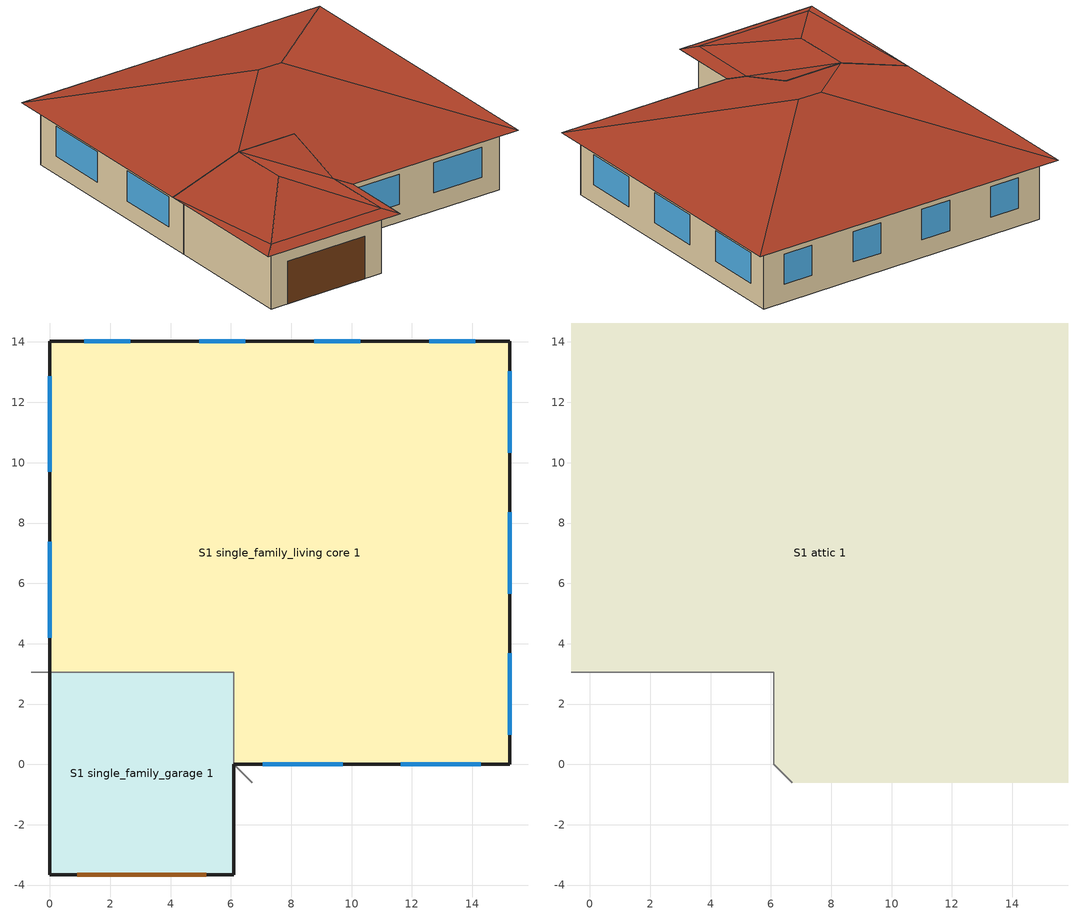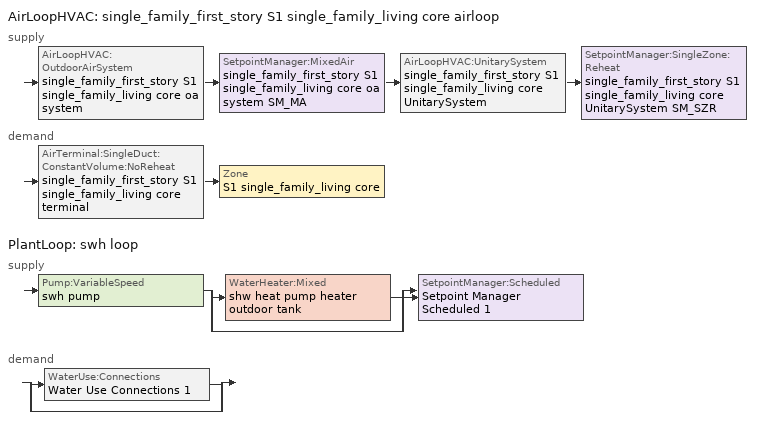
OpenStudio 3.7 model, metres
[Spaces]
S1 single_family_living core 1
 floor ground: 0,3.05 0,14.02 15.24,14.02 15.24,0 6.1,0 6.1,3.05 z0
 wall outside: 6.1,0 15.24,0 15.24,14.02 0,14.02 0,3.05 z0:3.05
 wall to S1 single_family_garage 1: 0,3.05 6.1,3.05 6.1,0 z0:3.05
 window: 0,7.38 0,4.2 / 0,12.86 0,9.69 / 11.63,0 14.27,0 / 7.06,0 9.71,0 / 15.24,10.33 15.24,13.03 / 15.24,5.66 15.24,8.36 / 15.24,0.99 15.24,3.69 / 2.67,14.02 1.14,14.02 / 6.48,14.02 4.95,14.02 / 10.29,14.02 8.76,14.02 / 14.1,14.02 12.57,14.02 z0.9:2.42
S1 single_family_garage 1
 floor ground: 0,-3.65 0,3.05 6.1,3.05 6.1,-3.65 z0
 wall outside: 0,3.05 0,-3.65 6.1,-3.65 6.1,0 z0:3.05
 wall to S1 attic 1: 6.1,3.05,4.27 6.1,3.05,3.05 -0.61,3.05,3.05 3.05,3.05,4.27; 6.1,0,3.25 6.1,0,3.05 6.1,3.05,3.05 6.1,3.05,4.27; 6.1,0,3.25 6.71,-0.61,3.05 6.1,0,3.05
 door: 0.92,-3.65 5.18,-3.65 z0:2.13
 roof outside: -0.61,3.05,3.05 0,-3.65,3.25 3.05,0,4.27 3.05,3.05,4.27; -0.61,3.05,3.05 -0.61,-4.26,3.05 0,-3.65,3.25; 3.05,3.05,4.27 3.05,0,4.27 6.1,-3.65,3.25 6.1,0,3.25; 6.1,0,3.25 6.1,-3.65,3.25 6.71,-4.26,3.05 6.71,-0.61,3.05; 3.05,3.05,4.27 6.1,0,3.25 6.1,3.05,4.27; 3.05,0,4.27 0,-3.65,3.25 6.1,-3.65,3.25; 0,-3.65,3.25 -0.61,-4.26,3.05 6.71,-4.26,3.05 6.1,-3.65,3.25; -0.61,3.05 -0.61,-4.26 0,-3.65 0,3.05 z3.05; 0,-3.65 -0.61,-4.26 6.71,-4.26 6.1,-3.65 z3.05; 6.1,0 6.1,-3.65 6.71,-4.26 6.71,-0.61 z3.05
S1 attic 1
 floor outside: -0.61,14.63 0,14.02 0,3.05 -0.61,3.05 z3.05; -0.61,14.63 15.85,14.63 15.24,14.02 0,14.02 z3.05; 15.24,14.02 15.85,14.63 15.85,-0.61 15.24,0 z3.05; 6.1,0 15.24,0 15.85,-0.61 6.71,-0.61 z3.05
 floor to S1 single_family_living core 1: 0,14.02 15.24,14.02 15.24,0 6.1,0 6.1,3.05 0,3.05 z3.05
 roof outside: -0.61,14.63,3.05 -0.61,3.05,3.05 3.05,3.05,4.27 7.01,7.01,5.59; 8.23,7.01,5.59 15.85,-0.61,3.05 15.85,14.63,3.05; 7.01,7.01,5.59 3.05,3.05,4.27 6.1,3.05,4.27 6.1,0,3.25 6.71,-0.61,3.05 15.85,-0.61,3.05 8.23,7.01,5.59; -0.61,14.63,3.05 7.01,7.01,5.59 8.23,7.01,5.59 15.85,14.63,3.05
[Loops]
AirLoopHVAC 'single_family_first_story S1 single_family_living core airloop'
 supply: AirLoopHVAC:OutdoorAirSystem 'single_family_first_story S1 single_family_living core oa system' > SetpointManager:MixedAir 'single_family_first_story S1 single_family_living core oa system SM_MA' > AirLoopHVAC:UnitarySystem 'single_family_first_story S1 single_family_living core UnitarySystem' > SetpointManager:SingleZone:Reheat 'single_family_first_story S1 single_family_living core UnitarySystem SM_SZR'
 demand: AirTerminal:SingleDuct:ConstantVolume:NoReheat 'single_family_first_story S1 single_family_living core terminal' > Zone 'S1 single_family_living core'
PlantLoop 'swh loop'
 supply: Pump:VariableSpeed 'swh pump' > split
  | WaterHeater:Mixed 'shw heat pump heater outdoor tank'
  | bypass
  join > SetpointManager:Scheduled 'Setpoint Manager Scheduled 1'
 demand: split
  | WaterUse:Connections 'Water Use Connections 1'
  | bypass
[SizingPeriod:DesignDay] Barometric Pressure {Pa}=100965; Sky Clearness=0; Rain Indicator=No; Snow Indicator=No; Day of Month=21; Daylight Saving Time Indicator=No; Humidity Condition Type=Wetbulb; Dry-Bulb Temperature Range Modifier Type=DefaultMultipliers
Name | Maximum Dry-Bulb Temperature {C} | Daily Dry-Bulb Temperature Range {deltaC} | Wind Speed {m/s} | Wind Direction {deg} | Month | Day Type | Wetbulb or DewPoint at Maximum Dry-Bulb {C} | Solar Model Indicator | ASHRAE Clear Sky Optical Depth for Beam Irradiance | ASHRAE Clear Sky Optical Depth for Diffuse Irradiance
Climate Zone 6 Ann Htg 99.6% Condns DB | 5.2 | 0 | 1.1 | 300 | 12 | WinterDesignDay | 5.2 | ASHRAEClearSky
Climate Zone 6 Ann Clg .4% Condns WB=>MDB | 28.4 | 9.4 | 3.9 | 290 | 8 | SummerDesignDay | 22.2 | ASHRAETau | 0.361 | 2.435
[Site]
Bakersfield Meadows: Latitude {deg}=35.43; Longitude {deg}=-119.06; Time Zone {hr}=-8; Elevation {m}=150; Terrain=city
[Building]
Building 1: North Axis {deg}=0
[ClimateZones]
Climate Zone Institution Name 1=ASHRAE; Climate Zone Document Name 1=ANSI/ASHRAE Standard 169; Climate Zone Document Year 1=2006; Climate Zone Institution Name 2=CEC; Climate Zone Document Name 2=California Climate Zone Descriptions; Climate Zone Document Year 2=1995
[Construction]
single_family_first_story roof Res_UnfinUninsExtGrgRoof: RoofingMaterial, Plywood-3_4in, GrgRoofStudandAir
single_family_first_story ceiling Res_FinInsUnfinUAFloor: CeilingMass, single_family_first_story ceiling 2 UAAdditionalCeilingIns
single_family_first_story ext wall Res_ExtWoodFrameInsWall: Stucco_1in, Bldg_paper_felt, sheathing_consol_layer, single_family_first_story ext wall 4 wall_consol_layer, Drywall_1/2in
single_family_first_story int wall Res_FinUninsFinWall: PartitionWallMass, StudandAirWall, PartitionWallMass 1
single_family_first_story ext floor Res_GrndInsFinLivFloor: Concrete-4in, CarpetBareLayer
single_family_first_story int floor Res_FinInsUnfinUAFloor: CeilingMass 1, UAAdditionalCeilingIns
single_family_first_story Window construction_simple glazing: single_family_first_story Window material_simple glazing
single_family_first_story int floor Res_FinInsUnfinUAFloor Reversed: UAAdditionalCeilingIns, CeilingMass 1
single_family_first_story ceiling Res_FinInsUnfinUAFloor Reversed: single_family_first_story ceiling 2 UAAdditionalCeilingIns, CeilingMass
int furnishing interior furnishing: Std Wood 6inch Furnishings
int furnishing interior furnishing 1: Std Wood 6inch Furnishings 1
[Material] Thermal Absorptance=0.9
Name | Roughness | Thickness {m} | Conductivity {W/m-K} | Density {kg/m3} | Specific Heat {J/kg-K} | Solar Absorptance | Visible Absorptance
RoofingMaterial | Rough | 0.0094488 | 0.162714 | 1121.4 | 1465.45 | 0.9 | 0.8
Plywood-3_4in | Rough | 0.01905 | 0.115458 | 512.64 | 1214.23 | 0.7 | 0.7
GrgRoofStudandAir | Rough | 0.0889 | 2.92872 | 57.4378 | 1210.41 | 0.7 | 0.7
CeilingMass; CeilingMass 1 | Rough | 0.0127 | 0.160291 | 801 | 837.4 | 0.3 | 0.1
single_family_first_story ceiling 2 UAAdditionalCeilingIns | Rough | 0.0786889 | 0.0406178 | 16.02 | 1046.75 | 0.7 | 0.7
Stucco_1in | MediumSmooth | 0.0254 | 1.39892 | 1922.21 | 878.64 | 0.75 | 0.7
sheathing_consol_layer | Rough | 0.0127 | 0.0940184 | 685.008 | 1172.332 | 0.7 | 0.7
single_family_first_story ext wall 4 wall_consol_layer | Rough | 0.00606857 | 0.0596628 | 120.801 | 1036.26 | 0.7 | 0.7
Drywall_1/2in | MediumSmooth | 0.0127 | 0.16009 | 800.923 | 1087.84 | 0.7 | 0.7
PartitionWallMass; PartitionWallMass 1 | Rough | 0.0127 | 0.160291 | 801 | 837.4 | 0.5 | 0.1
StudandAirWall | Rough | 0.0889 | 0.442568 | 83.0109 | 1211.74 | 0.7 | 0.7
Concrete-4in | Rough | 0.1016 | 1.31141 | 2242.8 | 837.4 | 0.7 | 0.7
CarpetBareLayer | Rough | 0.0254 | 0.0866887 | 40.05 | 1214.23 | 0.6 | 0.7
UAAdditionalCeilingIns | Rough | 0.18288 | 0.0406178 | 16.02 | 1046.75 | 0.7 | 0.7
Std Wood 6inch Furnishings; Std Wood 6inch Furnishings 1 | MediumSmooth | 0.15 | 0.12 | 540 | 1210 | 0.7 | 0.7
[Material:NoMass]
Bldg_paper_felt: Roughness=Smooth; Thermal Resistance {m2-K/W}=0.0105666
[WindowMaterial:SimpleGlazingSystem]
single_family_first_story Window material_simple glazing: U-Factor {W/m2-K}=4.2585; Solar Heat Gain Coefficient=0.82; Visible Transmittance=0.81
[DefaultSurfaceConstructions]
Name | Floor Construction | Wall Construction | Roof Ceiling Construction
Default Surface Constructions 1; Default Surface Constructions 3 | single_family_first_story ext floor Res_GrndInsFinLivFloor | single_family_first_story ext wall Res_ExtWoodFrameInsWall | single_family_first_story roof Res_UnfinUninsExtGrgRoof
Default Surface Constructions 2 | single_family_first_story int floor Res_FinInsUnfinUAFloor | single_family_first_story int wall Res_FinUninsFinWall | single_family_first_story ceiling Res_FinInsUnfinUAFloor
Default Surface Constructions 4 | single_family_first_story ceiling Res_FinInsUnfinUAFloor Reversed | single_family_first_story int wall Res_FinUninsFinWall | single_family_first_story int floor Res_FinInsUnfinUAFloor Reversed
[DefaultSubSurfaceConstructions]
Default Sub Surface Constructions 1: Fixed Window Construction=single_family_first_story Window construction_simple glazing; Door Construction=single_family_first_story ext wall Res_ExtWoodFrameInsWall
[DefaultConstructionSet] Default Exterior SubSurface Constructions=Default Sub Surface Constructions 1; Default Interior SubSurface Constructions=Default Sub Surface Constructions 1
Name | Default Exterior Surface Constructions | Default Interior Surface Constructions | Default Ground Contact Surface Constructions
construction set for spaces | Default Surface Constructions 1 | Default Surface Constructions 2 | Default Surface Constructions 1
construction set for attic | Default Surface Constructions 3 | Default Surface Constructions 4 | Default Surface Constructions 3
[BuildingStory]
S1 single_family_first_story: Nominal Z Coordinate {m}=0; Nominal Floor to Floor Height {m}=3.05
[Space] Default Schedule Set=MidriseApartment Apartment Schedule Set; Building Story=S1 single_family_first_story
Name | Space Type | Default Construction Set | Thermal Zone | Part of Total Floor Area
S1 single_family_living core 1 | single_family_living space type | construction set for spaces | S1 single_family_living core | Yes
S1 attic 1 |  | construction set for attic | S1 attic | No
S1 single_family_garage 1 | single_family_garage space type | construction set for spaces | S1 single_family_garage | Yes
[ThermalZone] Use Ideal Air Loads=No
Name | Thermostat
S1 single_family_living core | single_family_first_story thermostat
S1 attic
S1 single_family_garage | single_family_first_story thermostat 2
[Sizing:Zone] Zone Cooling Design Supply Air Temperature Input Method=SupplyAirTemperature; Zone Cooling Design Supply Air Temperature Difference {deltaC}=11.11; Zone Heating Design Supply Air Temperature Input Method=SupplyAirTemperature; Zone Heating Design Supply Air Temperature {C}=40; Zone Heating Design Supply Air Temperature Difference {deltaC}=11.11; Zone Cooling Design Supply Air Humidity Ratio {kg-H2O/kg-air}=0.0085; Zone Heating Design Supply Air Humidity Ratio {kg-H2O/kg-air}=0.008; Cooling Design Air Flow Method=DesignDay; Heating Design Air Flow Method=DesignDay; Account for Dedicated Outdoor Air System=No; Dedicated Outdoor Air System Control Strategy=NeutralSupplyAir; Dedicated Outdoor Air Low Setpoint Temperature for Design {C}=autosize; Dedicated Outdoor Air High Setpoint Temperature for Design {C}=autosize; Zone Load Sizing Method=Sensible Load Only No Latent Load; Zone Latent Cooling Design Supply Air Humidity Ratio Input Method=HumidityRatioDifference; Zone Cooling Design Supply Air Humidity Ratio Difference {kgWater/kgDryAir}=0.005; Zone Latent Heating Design Supply Air Humidity Ratio Input Method=HumidityRatioDifference; Zone Humidification Design Supply Air Humidity Ratio Difference {kgWater/kgDryAir}=0.005
Name | Zone Cooling Design Supply Air Temperature {C}
S1 single_family_living core; S1 single_family_garage | 12.78
S1 attic | 14
[Zone equipment]
S1 single_family_living core: S1 single_family_living core Exhaust Fan, single_family_first_story S1 single_family_living core terminal
[SpaceInfiltration:DesignFlowRate] Design Flow Rate Calculation Method=AirChanges/Hour; Velocity Squared Term Coefficient=0
Name | Space or SpaceType | Schedule | Air Changes per Hour {1/hr} | Constant Term Coefficient | Temperature Term Coefficient | Velocity Term Coefficient
S1 attic infiltration | S1 attic 1 | CBES Always On Schedule | 1 | 0.606 | 0.03636 | 0.1177
single_family_living infiltration | single_family_living space type |  | 1.459879 | 0 |  | 0.224052
single_family_garage infiltration | single_family_garage space type |  | 3 | 0 |  | 0.224052
[SpaceType] Default Schedule Set=MidriseApartment Apartment Schedule Set
Name | Design Specification Outdoor Air Object
single_family_living space type | single_family_living design_oa
single_family_garage space type | single_family_garage design_oa
[People:Definition] Number of People Calculation Method=People/Area; Fraction Radiant=0.3; Thermal Comfort Model Type 1=Fanger; Thermal Comfort Model Type 2=Pierce
Name | People per Space Floor Area {person/m2} | Sensible Heat Fraction
single_family_living people def | 0.0135343 | 0.556
189.1-2009 - Office - Conference - CZ4-8 People Definition | 0.538196
[People] Work Efficiency Schedule=Work Efficiency Schedule; Clothing Insulation Schedule=Clothing Schedule; Air Velocity Schedule=Air Velocity Schedule; Multiplier=1
Name | People Definition | Space or SpaceType | Cold Stress Temperature Threshold {C}
single_family_living people | single_family_living people def | single_family_living space type | 18
core 1 space people | 189.1-2009 - Office - Conference - CZ4-8 People Definition | S1 single_family_living core 1
additional space type people | single_family_living people def | single_family_living space type | 16
[Lights:Definition] Design Level Calculation Method=Watts/Area; Fraction Radiant=0.7; Fraction Visible=0.2; Return Air Fraction=0
Name | Watts per Space Floor Area {W/m2}
single_family_living lights def | 6.24863
single_family_garage lights def | 2.09641
[Lights] Fraction Replaceable=1
Name | Lights Definition | Space or SpaceType
single_family_living lights | single_family_living lights def | single_family_living space type
single_family_garage lights | single_family_garage lights def | single_family_garage space type
[ElectricEquipment:Definition] Design Level Calculation Method=Watts/Area; Fraction Latent=0
Name | Watts per Space Floor Area {W/m2} | Fraction Radiant | Fraction Lost
single_family_living electric equipment def | 7.90988 | 0.5 | 0.2
S1 single_family_living core exhaust electric equipment def | 0.224395 | 0 | 1
single_family_garage electric equipment def | 0 | 0.5 | 0.2
[ElectricEquipment]
Name | Electric Equipment Definition | Space or SpaceType | Schedule
single_family_living electric equipment | single_family_living electric equipment def | single_family_living space type
S1 single_family_living core exhaust electric equipment | S1 single_family_living core exhaust electric equipment def | S1 single_family_living core 1 | single_family_living exhaust fan year
single_family_garage electric equipment | single_family_garage electric equipment def | single_family_garage space type
[GasEquipment:Definition]
single_family_living gas equipment def: Design Level Calculation Method=Watts/Area; Watts per Space Floor Area {W/m2}=40.465; Fraction Latent=0.1; Fraction Radiant=0.2; Fraction Lost=0.7
[GasEquipment]
single_family_living gas equipment: Gas Equipment Definition=single_family_living gas equipment def; Space or SpaceType=single_family_living space type
[DesignSpecification:OutdoorAir] Outdoor Air Method=maximum; Outdoor Air Flow per Person {m3/s-person}=0; Outdoor Air Flow per Floor Area {m3/s-m2}=0
single_family_living design_oa; single_family_garage design_oa
[InternalMass:Definition] Design Level Calculation Method=SurfaceArea/Area; Surface Area per Space Floor Area=2
Name | Construction
Internal Mass Definition 1 | int furnishing interior furnishing
Internal Mass Definition 2 | int furnishing interior furnishing 1
[InternalMass] Multiplier=1
Name | Internal Mass Definition | Space or SpaceType
Internal Mass 1 | Internal Mass Definition 1 | single_family_living space type
Internal Mass 2 | Internal Mass Definition 2 | single_family_garage space type
[Fan:ZoneExhaust]
S1 single_family_living core Exhaust Fan: Availability Schedule=single_family_living exhaust fan year; Fan Total Efficiency=0.6; Pressure Rise {Pa}=0; Maximum Flow Rate {m3/s}=0.0578407; System Availability Manager Coupling Mode=Decoupled
[External:File]
Name | File
External File 1 | ResInteriorLighting.csv
External File 2 | SFResElecEquip.csv
External File 3 | SFResGasEquip.csv
External File 4 | SFResWaterUse.csv
External File 5 | ResExteriorLighting.csv
[DefaultScheduleSet]
MidriseApartment Apartment Schedule Set: Number of People Schedule=MidriseApartment Apartment Occ; People Activity Level Schedule=MidriseApartment Activity; Lighting Schedule=MidriseApartment Apartment Light; Electric Equipment Schedule=ApartmentMidRise EQP_APT_SCH; Gas Equipment Schedule=ApartmentMidRise EQP_APT_SCH; Infiltration Schedule=MidriseApartment Infil; Other Equipment Schedule=ApartmentMidRise EQP_APT_SCH
[ThermostatSetpoint:DualSetpoint]
Name | Heating Setpoint Temperature Schedule | Cooling Setpoint Temperature Schedule
single_family_first_story thermostat | single_family_first_story heating year | single_family_first_story cooling year
single_family_first_story thermostat 2 | single_family_first_story 2 heating year | single_family_first_story 2 cooling year
[AirLoopHVAC]
single_family_first_story S1 single_family_living core airloop: Availability Schedule=Always On Discrete; Design Supply Air Flow Rate {m3/s}=AutoSize; Design Return Air Flow Fraction of Supply Air Flow=1
[Sizing:System]
single_family_first_story S1 single_family_living core airloop: Type of Load to Size On=Sensible; Design Outdoor Air Flow Rate {m3/s}=Autosize; Central Heating Maximum System Air Flow Ratio=1; Preheat Design Temperature {C}=7; Preheat Design Humidity Ratio {kg-H2O/kg-Air}=0.005; Precool Design Temperature {C}=12.8; Precool Design Humidity Ratio {kg-H2O/kg-Air}=0.008; Central Cooling Design Supply Air Temperature {C}=12.78; Central Heating Design Supply Air Temperature {C}=40; Sizing Option=NonCoincident; 100% Outdoor Air in Cooling=No; 100% Outdoor Air in Heating=No; Central Cooling Design Supply Air Humidity Ratio {kg-H2O/kg-Air}=0.008; Central Heating Design Supply Air Humidity Ratio {kg-H2O/kg-Air}=0.0085; Cooling Design Air Flow Method=DesignDay; Cooling Design Air Flow Rate {m3/s}=0; Heating Design Air Flow Method=DesignDay; Heating Design Air Flow Rate {m3/s}=0; System Outdoor Air Method=ZoneSum; Zone Maximum Outdoor Air Fraction=1; Cooling Supply Air Flow Rate Per Floor Area {m3/s-m2}=0.00996765; Cooling Fraction of Autosized Cooling Supply Air Flow Rate=1; Cooling Supply Air Flow Rate Per Unit Cooling Capacity {m3/s-W}=3.94755e-05; Heating Supply Air Flow Rate Per Floor Area {m3/s-m2}=0.00996765; Heating Fraction of Autosized Heating Supply Air Flow Rate=1; Heating Fraction of Autosized Cooling Supply Air Flow Rate=1; Heating Supply Air Flow Rate Per Unit Heating Capacity {m3/s-W}=3.15882e-05; Cooling Design Capacity Method=CoolingDesignCapacity; Cooling Design Capacity {W}=autosize; Cooling Design Capacity Per Floor Area {W/m2}=234.7; Fraction of Autosized Cooling Design Capacity=1; Heating Design Capacity Method=HeatingDesignCapacity; Heating Design Capacity {W}=autosize; Heating Design Capacity Per Floor Area {W/m2}=157; Fraction of Autosized Heating Design Capacity=1; Central Cooling Capacity Control Method=OnOff
[Fan:OnOff] Motor In Airstream Fraction=1
Name | Availability Schedule | Fan Total Efficiency | Pressure Rise {Pa} | Maximum Flow Rate {m3/s} | Motor Efficiency | Fan Power Ratio Function of Speed Ratio Curve | Fan Efficiency Ratio Function of Speed Ratio Curve
single_family_first_story S1 single_family_living core fan | single_family_first_story hvac year | 0.53625 | 468.7 | 0.757924 | 0.825 | Fan On Off Power Curve | Fan On Off Efficiency Curve
shw heat pump heater Fan | Always On Discrete | 0.7 | 100 | 0.2685 | 0.9 | Fan On Off Power Curve 1 | Fan On Off Efficiency Curve 1
[Coil:Cooling:DX:SingleSpeed]
single_family_first_story S1 single_family_living core cooling coil: Availability Schedule=single_family_first_story hvac year; Rated Total Cooling Capacity {W}=11520.4; Rated Sensible Heat Ratio=0.800153; Rated COP {W/W}=2.63417; Rated Air Flow Rate {m3/s}=0.757924; Rated Evaporator Fan Power Per Volume Flow Rate 2017 {W/(m3/s)}=773.3; Rated Evaporator Fan Power Per Volume Flow Rate 2023 {W/(m3/s)}=934.4; Total Cooling Capacity Function of Temperature Curve=CoilClgDXQRatio_fTwbToadbSI; Total Cooling Capacity Function of Flow Fraction Curve=CoilClgDXSnglQRatio_fCFMRatio; Energy Input Ratio Function of Temperature Curve=CoilClgDXSEER13EER11EIRRatio_fTwbToadbSI; Energy Input Ratio Function of Flow Fraction Curve=CoilClgDXSnglEIRRatio_fCFMRatio; Part Load Fraction Correlation Curve=CoilClgDXSEEREIRRatio_fQFrac; Minimum Outdoor Dry-Bulb Temperature for Compressor Operation {C}=-25; Nominal Time for Condensate Removal to Begin {s}=0; Ratio of Initial Moisture Evaporation Rate and Steady State Latent Capacity=0; Maximum Cycling Rate {cycles/hr}=0; Latent Capacity Time Constant {s}=0; Condenser Type=AirCooled; Evaporative Condenser Effectiveness=0; Evaporative Condenser Air Flow Rate {m3/s}=Autosize; Evaporative Condenser Pump Rated Power Consumption {W}=Autosize; Crankcase Heater Capacity {W}=0; Maximum Outdoor Dry-Bulb Temperature for Crankcase Heater Operation {C}=0; Basin Heater Capacity {W/K}=0; Basin Heater Setpoint Temperature {C}=10
[Coil:Heating:Gas]
single_family_first_story S1 single_family_living core heating coil: Availability Schedule=single_family_first_story hvac year; Gas Burner Efficiency=0.8; Nominal Capacity {W}=7867.7; On Cycle Parasitic Electric Load {W}=0; Part Load Fraction Correlation Curve=CoilHtgFurnFIRRatio_fQRatio; Off Cycle Parasitic Gas Load {W}=0
[AirLoopHVAC:UnitarySystem]
single_family_first_story S1 single_family_living core UnitarySystem: Control Type=Load; Controlling Zone or Thermostat Location=S1 single_family_living core; Dehumidification Control Type=None; Supply Fan=single_family_first_story S1 single_family_living core fan; Fan Placement=BlowThrough; Supply Air Fan Operating Mode Schedule=CBES Always Off Schedule; Heating Coil=single_family_first_story S1 single_family_living core heating coil; DX Heating Coil Sizing Ratio=1; Cooling Coil=single_family_first_story S1 single_family_living core cooling coil; Use DOAS DX Cooling Coil=No; DOAS DX Cooling Coil Leaving Minimum Air Temperature {C}=2; Latent Load Control=SensibleOnlyLoadControl; Supply Air Flow Rate Method During Cooling Operation=SupplyAirFlowRate; Supply Air Flow Rate During Cooling Operation {m3/s}=Autosize; Supply Air Flow Rate Method During Heating Operation=SupplyAirFlowRate; Supply Air Flow Rate During Heating Operation {m3/s}=Autosize; Supply Air Flow Rate Method When No Cooling or Heating is Required=None; Maximum Supply Air Temperature {C}=40; Maximum Outdoor Dry-Bulb Temperature for Supplemental Heater Operation {C}=21; Ancilliary On-Cycle Electric Power {W}=0; Ancilliary Off-Cycle Electric Power {W}=0
[Controller:OutdoorAir]
single_family_first_story S1 single_family_living core oa controller: Minimum Outdoor Air Flow Rate {m3/s}=autosize; Maximum Outdoor Air Flow Rate {m3/s}=autosize; Economizer Control Type=NoEconomizer; Economizer Control Action Type=ModulateFlow; Economizer Maximum Limit Dry-Bulb Temperature {C}=20; Economizer Maximum Limit Enthalpy {J/kg}=64000; Economizer Minimum Limit Dry-Bulb Temperature {C}=-100; Lockout Type=NoLockout; Minimum Limit Type=FixedMinimum; Minimum Outdoor Air Schedule=single_family_first_story oa control year; Maximum Fraction of Outdoor Air Schedule=single_family_first_story S1 single_family_living core max oa schedule; Controller Mechanical Ventilation=Controller Mechanical Ventilation 1; High Humidity Control=No; Heat Recovery Bypass Control Type=BypassWhenWithinEconomizerLimits; Economizer Operation Staging=InterlockedWithMechanicalCooling
[Controller:MechanicalVentilation]
Controller Mechanical Ventilation 1: Availability Schedule=Always On Discrete; System Outdoor Air Method=ZoneSum
[AirLoopHVAC:OutdoorAirSystem]
single_family_first_story S1 single_family_living core oa system: Controller=single_family_first_story S1 single_family_living core oa controller
[SetpointManager:MixedAir]
single_family_first_story S1 single_family_living core oa system SM_MA: Control Variable=Temperature
[SetpointManager:SingleZone:Reheat]
single_family_first_story S1 single_family_living core UnitarySystem SM_SZR: Minimum Supply Air Temperature {C}=-99; Maximum Supply Air Temperature {C}=99; Control Zone=S1 single_family_living core
[AirTerminal:SingleDuct:ConstantVolume:NoReheat]
single_family_first_story S1 single_family_living core terminal: Availability Schedule=single_family_first_story hvac year; Maximum Air Flow Rate {m3/s}=0.757924
[PlantLoop]
swh loop: Glycol Concentration=0; Maximum Loop Temperature {C}=100; Minimum Loop Temperature {C}=0; Plant Loop Volume {m3}=Autocalculate; Load Distribution Scheme=Optimal
[Sizing:Plant]
swh loop: Loop Type=heating; Design Loop Exit Temperature {C}=57.2222; Loop Design Temperature Difference {deltaC}=5; Sizing Option=NonCoincident; Zone Timesteps in Averaging Window=1; Coincident Sizing Factor Mode=None
[Pump:VariableSpeed]
swh pump: Rated Flow Rate {m3/s}=7.18667e-05; Rated Pump Head {Pa}=0.001; Rated Power Consumption {W}=9.21368e-08; Motor Efficiency=1; Pump Control Type=Intermittent; Skin Loss Radiative Fraction=0.5; Design Power Sizing Method=PowerPerFlowPerPressure; Design Electric Power per Unit Flow Rate {W/(m3/s)}=348701.1; Design Shaft Power per Unit Flow Rate per Unit Head {W-s/m3-Pa}=1.28205; Design Minimum Flow Rate Fraction=0
[WaterHeater:Mixed] Deadband Temperature Difference {deltaC}=2; Heater Control Type=Cycle; Heater Thermal Efficiency=0.8; Off Cycle Parasitic Heat Fraction to Tank=0.8; Use Side Effectiveness=1; Source Side Effectiveness=1; Use Side Design Flow Rate {m3/s}=autosize; Source Side Design Flow Rate {m3/s}=autosize; Indirect Water Heating Recovery Time {hr}=1.5; Source Side Flow Control Mode=IndirectHeatPrimarySetpoint
Name | Tank Volume {m3} | Setpoint Temperature Schedule | Maximum Temperature Limit {C} | Heater Maximum Capacity {W} | Heater Minimum Capacity {W} | Heater Fuel Type | Off Cycle Parasitic Fuel Consumption Rate {W} | Off Cycle Parasitic Fuel Type | On Cycle Parasitic Fuel Consumption Rate {W} | On Cycle Parasitic Fuel Type | On Cycle Parasitic Heat Fraction to Tank | Ambient Temperature Indicator | Ambient Temperature Schedule | Off Cycle Loss Coefficient to Ambient Temperature {W/K} | On Cycle Loss Coefficient to Ambient Temperature {W/K}
shw heat pump heater outdoor tank | 0.1893 | swh setpoint temp | 82.2222 | 11723 | 0 | ELECTRICITY | 98 | ELECTRICITY | 98 | ELECTRICITY | 0 | SCHEDULE | swh heater ambient temp | 5.275 | 5.275
Water Heater Mixed 2 | 0.3785 | Schedule Ruleset 4 | 82.22 | 845000 |  | NaturalGas | 20 | NaturalGas |  | NaturalGas |  | Schedule | Schedule Ruleset 3 | 6 | 6
[WaterHeater:Sizing] Design Mode=PeakDraw; Time Storage Can Meet Peak Draw {hr}=0.538503; Time for Tank Recovery {hr}=0; Nominal Tank Volume for Autosizing Plant Connections {m3}=1
shw heat pump heater outdoor tank; Water Heater Mixed 2
[WaterHeater:HeatPump]
shw heat pump heater: Compressor Setpoint Temperature Schedule=swh setpoint temp 1; Dead Band Temperature Difference {deltaC}=2; Condenser Water Flow Rate {m3/s}=autosize; Evaporator Air Flow Rate {m3/s}=autosize; Inlet Air Configuration=OutdoorAirOnly; Inlet Air Temperature Schedule=Schedule Ruleset 7; Inlet Air Humidity Schedule=Schedule Ruleset 8; Tank=shw heat pump heater outdoor tank; DX Coil=shw heat pump heater Coil; Minimum Inlet Air Temperature for Compressor Operation {C}=10; Maximum Inlet Air Temperature for Compressor Operation {C}=48.89; Compressor Location=Outdoors; Compressor Ambient Temperature Schedule=Schedule Ruleset 9; Fan=shw heat pump heater Fan; Fan Placement=DrawThrough; On Cycle Parasitic Electric Load {W}=0; Off Cycle Parasitic Electric Load {W}=0; Parasitic Heat Rejection Location=Outdoors; Inlet Air Mixer Schedule=Schedule Ruleset 6; Control Sensor Location In Stratified Tank=Heater1
[Coil:WaterHeating:AirToWaterHeatPump] Rated COP {W/W}=3.2; Rated Sensible Heat Ratio=0.6956; Rated Evaporator Inlet Air Dry-Bulb Temperature {C}=29.44; Rated Evaporator Inlet Air Wet-Bulb Temperature {C}=22.22; Rated Condenser Inlet Water Temperature {C}=55.72; Rated Evaporator Air Flow Rate {m3/s}=autosize; Rated Condenser Water Flow Rate {m3/s}=autosize; Evaporator Fan Power Included in Rated COP=No; Condenser Pump Power Included in Rated COP=No; Condenser Pump Heat Included in Rated Heating Capacity and Rated COP=No; Condenser Water Pump Power {W}=150; Fraction of Condenser Pump Heat to Water=0.1; Crankcase Heater Capacity {W}=100; Maximum Ambient Temperature for Crankcase Heater Operation {C}=5; Evaporator Air Temperature Type for Curve Objects=WetBulbTemperature
Name | Rated Heating Capacity {W} | Heating Capacity Function of Temperature Curve | Heating Capacity Function of Air Flow Fraction Curve | Heating Capacity Function of Water Flow Fraction Curve | Heating COP Function of Temperature Curve | Heating COP Function of Air Flow Fraction Curve | Heating COP Function of Water Flow Fraction Curve | Part Load Fraction Correlation Curve
Coil Water Heating Air To Water Heat Pump 1 | 4000 | Curve Biquadratic 1 | Curve Quadratic 1 | Curve Quadratic 2 | Curve Biquadratic 2 | Curve Quadratic 3 | Curve Quadratic 4 | Curve Quadratic 5
shw heat pump heater Coil | 11723 | HPWHHeatingCapFTemp | Curve Quadratic 6 | Curve Quadratic 7 | HPWHHeatingCOPFTemp | Curve Quadratic 8 | Curve Quadratic 9 | HPWHPLFFPLR
[WaterUse:Equipment:Definition]
S1 water use def 43.3 C: Peak Flow Rate {m3/s}=2.18667e-05; Target Temperature Schedule=swh target temp 43.3; Sensible Fraction Schedule=swh equipment sensible; Latent Fraction Schedule=swh equipment latent
[WaterUse:Equipment]
Water Use Equipment 1: Water Use Equipment Definition=S1 water use def 43.3 C; Space=S1 single_family_living core 1; Flow Rate Fraction Schedule=ApartmentMidRise APT_DHW_SCH
[WaterUse:Connections]
Water Use Connections 1: Water Use Equipment Name 1=Water Use Equipment 1
[SetpointManager:Scheduled]
Setpoint Manager Scheduled 1: Control Variable=Temperature; Schedule=swh setpoint temp
[Exterior:Lights:Definition]
exterior lights def: Design Level {W}=165.373
[Exterior:Lights]
exterior lights: Exterior Lights Definition=exterior lights def; Control Option=ScheduleNameOnly
[Schedule:Constant]
Name | Value
CBES Always Off Schedule; Work Efficiency Schedule | 0
CBES Always On Schedule; Always On Discrete; single_family_first_story S1 single_family_living core max oa schedule | 1
swh setpoint temp | 57.2222
swh heater ambient temp | 22
swh setpoint temp 1 | 62.2222
swh equipment sensible | 0.2
swh equipment latent | 0.05
swh target temp 43.3 | 43.3
[Schedule:Ruleset]
Name | Default Day Schedule | Summer Design Day Schedule | Winter Design Day Schedule
Air Velocity Schedule | Air Velocity Schedule Default
Clothing Schedule | Clothing Schedule Default Winter Clothes
Schedule Ruleset 3 | Schedule Day 3
Schedule Ruleset 4 | Schedule Day 4
Schedule Ruleset 6 | Schedule Day 6
Schedule Ruleset 7 | Schedule Day 7
Schedule Ruleset 8 | Schedule Day 8
Schedule Ruleset 9 | Schedule Day 9
MidriseApartment Apartment Occ | MidriseApartment Apartment Occ Default | MidriseApartment Apartment Occ Summer Design Day | MidriseApartment Apartment Occ Winter Design Day
MidriseApartment Activity | MidriseApartment Activity Default | MidriseApartment Activity Summer Design Day | MidriseApartment Activity Winter Design Day
MidriseApartment Apartment Light | MidriseApartment Apartment Light Default | MidriseApartment Apartment Light Summer Design Day | MidriseApartment Apartment Light Winter Design Day
ApartmentMidRise EQP_APT_SCH | ApartmentMidRise EQP_APT_SCH Default | ApartmentMidRise EQP_APT_SCH Summer Design Day | ApartmentMidRise EQP_APT_SCH Winter Design Day
MidriseApartment Infil | MidriseApartment Infil Default | MidriseApartment Infil Summer Design Day | MidriseApartment Infil Winter Design Day
ApartmentMidRise APT_DHW_SCH | ApartmentMidRise APT_DHW_SCH Default | ApartmentMidRise APT_DHW_SCH Summer Design Day | ApartmentMidRise APT_DHW_SCH Winter Design Day
[Schedule:Day]
Air Velocity Schedule Default; Schedule Day 6: 24, 0, 0.2
Clothing Schedule Default Winter Clothes; MidriseApartment Infil Default; MidriseApartment Infil Summer Design Day; MidriseApartment Infil Winter Design Day: 24, 0, 1
Clothing Schedule Summer Clothes; Schedule Day 8: 24, 0, 0.5
single_family_living exhaust fan week 0 Sunday; single_family_living exhaust fan week 0 Saturday; single_family_living exhaust fan week 0 Holiday; single_family_first_story hvac week 0 Sunday; single_family_first_story hvac week 0 Wednesday; single_family_first_story hvac week 0 Thursday; single_family_first_story hvac week 0 Friday; single_family_first_story hvac week 0 Saturday; single_family_first_story hvac week 0 Holiday; single_family_first_story hvac week 0 Summer design; single_family_first_story hvac week 0 Winter design: 1, 0, 1, 2, 0, 1, 3, 0, 1, 4, 0, 1, 5, 0, 1, 6, 0, 1, 7, 0, 1, 8, 0, 1, 9, 0, 1, 10, 0, 1, 11, 0, 1, 12, 0, 1, 13, 0, 1, 14, 0, 1, 15, 0, 1, 16, 0, 1, 17, 0, 1, 18, 0, 1, 19, 0, 1, 20, 0, 1, 21, 0, 1, 22, 0, 1, 23, 0, 1, 24, 0, 1
single_family_living exhaust fan week 0 Wednesday; single_family_living exhaust fan week 0 Thursday; single_family_living exhaust fan week 0 Friday; single_family_living exhaust fan week 0 Summer design; single_family_living exhaust fan week 0 Winter design: 1, 0, 1, 2, 0, 1, 3, 0, 1, 4, 0, 1, 5, 0, 1, 6, 0, 1, 7, 0, 1, 8, 0, 0, 9, 0, 0, 10, 0, 0, 11, 0, 0, 12, 0, 0, 13, 0, 0, 14, 0, 0, 15, 0, 0, 16, 0, 0, 17, 0, 0, 18, 0, 1, 19, 0, 1, 20, 0, 1, 21, 0, 1, 22, 0, 1, 23, 0, 1, 24, 0, 1
single_family_first_story heating week 0 Sunday; single_family_first_story heating week 0 Wednesday; single_family_first_story heating week 0 Thursday; single_family_first_story heating week 0 Friday; single_family_first_story heating week 0 Saturday; single_family_first_story heating week 0 Holiday; single_family_first_story heating week 0 Summer design; single_family_first_story heating week 0 Winter design: 1, 0, 18.3333, 2, 0, 18.3333, 3, 0, 18.3333, 4, 0, 18.3333, 5, 0, 18.3333, 6, 0, 18.3333, 7, 0, 18.3333, 8, 0, 20, 9, 0, 20, 10, 0, 20, 11, 0, 20, 12, 0, 20, 13, 0, 20, 14, 0, 20, 15, 0, 20, 16, 0, 20, 17, 0, 20, 18, 0, 20, 19, 0, 20, 20, 0, 20, 21, 0, 20, 22, 0, 20, 23, 0, 20, 24, 0, 18.3333
single_family_first_story cooling week 0 Sunday; single_family_first_story cooling week 0 Saturday; single_family_first_story cooling week 0 Holiday; single_family_first_story cooling week 0 Summer design: 1, 0, 25.5556, 2, 0, 25.5556, 3, 0, 25.5556, 4, 0, 25.5556, 5, 0, 25.5556, 6, 0, 25.5556, 7, 0, 25.5556, 8, 0, 25.5556, 9, 0, 25.5556, 10, 0, 25.5556, 11, 0, 25.5556, 12, 0, 25.5556, 13, 0, 25.5556, 14, 0, 25.5556, 15, 0, 25.5556, 16, 0, 25.5556, 17, 0, 25.5556, 18, 0, 25.5556, 19, 0, 25.5556, 20, 0, 25.5556, 21, 0, 25.5556, 22, 0, 25.5556, 23, 0, 25.5556, 24, 0, 25.5556
single_family_first_story cooling week 0 Wednesday; single_family_first_story cooling week 0 Thursday; single_family_first_story cooling week 0 Friday; single_family_first_story cooling week 0 Winter design: 1, 0, 25.5556, 2, 0, 25.5556, 3, 0, 25.5556, 4, 0, 25.5556, 5, 0, 25.5556, 6, 0, 25.5556, 7, 0, 25.5556, 8, 0, 28.3333, 9, 0, 28.3333, 10, 0, 28.3333, 11, 0, 28.3333, 12, 0, 28.3333, 13, 0, 28.3333, 14, 0, 27.7778, 15, 0, 27.2222, 16, 0, 26.6667, 17, 0, 26.1111, 18, 0, 25.5556, 19, 0, 25.5556, 20, 0, 25.5556, 21, 0, 25.5556, 22, 0, 25.5556, 23, 0, 25.5556, 24, 0, 25.5556
single_family_first_story 2 heating week 0 Sunday; single_family_first_story 2 heating week 0 Wednesday; single_family_first_story 2 heating week 0 Thursday; single_family_first_story 2 heating week 0 Friday; single_family_first_story 2 heating week 0 Saturday; single_family_first_story 2 heating week 0 Holiday; single_family_first_story 2 heating week 0 Summer design; single_family_first_story 2 heating week 0 Winter design; single_family_first_story oa control week 0 Sunday; single_family_first_story oa control week 0 Wednesday; single_family_first_story oa control week 0 Thursday; single_family_first_story oa control week 0 Friday; single_family_first_story oa control week 0 Saturday; single_family_first_story oa control week 0 Holiday; single_family_first_story oa control week 0 Summer design; single_family_first_story oa control week 0 Winter design: 1, 0, 0, 2, 0, 0, 3, 0, 0, 4, 0, 0, 5, 0, 0, 6, 0, 0, 7, 0, 0, 8, 0, 0, 9, 0, 0, 10, 0, 0, 11, 0, 0, 12, 0, 0, 13, 0, 0, 14, 0, 0, 15, 0, 0, 16, 0, 0, 17, 0, 0, 18, 0, 0, 19, 0, 0, 20, 0, 0, 21, 0, 0, 22, 0, 0, 23, 0, 0, 24, 0, 0
single_family_first_story 2 cooling week 0 Sunday; single_family_first_story 2 cooling week 0 Wednesday; single_family_first_story 2 cooling week 0 Thursday; single_family_first_story 2 cooling week 0 Friday; single_family_first_story 2 cooling week 0 Saturday; single_family_first_story 2 cooling week 0 Holiday; single_family_first_story 2 cooling week 0 Summer design; single_family_first_story 2 cooling week 0 Winter design: 1, 0, 50, 2, 0, 50, 3, 0, 50, 4, 0, 50, 5, 0, 50, 6, 0, 50, 7, 0, 50, 8, 0, 50, 9, 0, 50, 10, 0, 50, 11, 0, 50, 12, 0, 50, 13, 0, 50, 14, 0, 50, 15, 0, 50, 16, 0, 50, 17, 0, 50, 18, 0, 50, 19, 0, 50, 20, 0, 50, 21, 0, 50, 22, 0, 50, 23, 0, 50, 24, 0, 50
Schedule Day 3: 24, 0, 22
Schedule Day 4: 24, 0, 60
Schedule Day 7: 24, 0, 19.7
Schedule Day 9: 24, 0, 21
MidriseApartment Apartment Occ Default; MidriseApartment Apartment Occ Summer Design Day; MidriseApartment Apartment Occ Winter Design Day: 7, 0, 1, 8, 0, 0.85, 9, 0, 0.39, 16, 0, 0.25, 17, 0, 0.3, 18, 0, 0.52, 21, 0, 0.87, 24, 0, 1
MidriseApartment Activity Default; MidriseApartment Activity Summer Design Day; MidriseApartment Activity Winter Design Day: 24, 0, 120
MidriseApartment Apartment Light Default; MidriseApartment Apartment Light Summer Design Day; MidriseApartment Apartment Light Winter Design Day; MidriseApartment Apartment Light Default 1: 4, 0, 0.067, 5, 0, 0.187, 6, 0, 0.394, 7, 0, 0.44, 8, 0, 0.393, 9, 0, 0.172, 15, 0, 0.119, 16, 0, 0.206, 17, 0, 0.439, 18, 0, 0.616, 19, 0, 0.829, 20, 0, 0.986, 21, 0, 1, 22, 0, 0.692, 23, 0, 0.384, 24, 0, 0.16
ApartmentMidRise EQP_APT_SCH Default; ApartmentMidRise EQP_APT_SCH Summer Design Day; ApartmentMidRise EQP_APT_SCH Winter Design Day; ApartmentMidRise EQP_APT_SCH Default 1: 1, 0, 0.45, 2, 0, 0.41, 3, 0, 0.39, 5, 0, 0.38, 6, 0, 0.43, 7, 0, 0.54, 8, 0, 0.65, 9, 0, 0.66, 10, 0, 0.67, 11, 0, 0.69, 12, 0, 0.7, 13, 0, 0.69, 14, 0, 0.66, 15, 0, 0.65, 16, 0, 0.68, 17, 0, 0.8, 19, 0, 1, 20, 0, 0.93, 21, 0, 0.89, 22, 0, 0.85, 23, 0, 0.71, 24, 0, 0.58
ApartmentMidRise APT_DHW_SCH Default; ApartmentMidRise APT_DHW_SCH Summer Design Day; ApartmentMidRise APT_DHW_SCH Winter Design Day: 1, 0, 0.08, 2, 0, 0.04, 4, 0, 0.01, 5, 0, 0.04, 6, 0, 0.27, 7, 0, 0.94, 8, 0, 1, 9, 0, 0.96, 10, 0, 0.84, 11, 0, 0.76, 12, 0, 0.61, 13, 0, 0.53, 14, 0, 0.47, 15, 0, 0.41, 16, 0, 0.47, 17, 0, 0.55, 18, 0, 0.73, 19, 0, 0.86, 20, 0, 0.82, 21, 0, 0.75, 22, 0, 0.61, 23, 0, 0.53, 24, 0, 0.29
[Schedule:Rule] Rule Order=0; Apply Sunday=Yes; Apply Monday=Yes; Apply Tuesday=Yes; Apply Wednesday=Yes; Apply Thursday=Yes; Apply Friday=Yes; Apply Saturday=Yes; Date Specification Type=DateRange; Start Day=1
Name | Schedule Ruleset | Day Schedule | Start Month | End Month | End Day
Schedule Rule 1 | Clothing Schedule | Clothing Schedule Summer Clothes | 5 | 9 | 30
light sch rule | MidriseApartment Apartment Light | MidriseApartment Apartment Light Default 1 | 1 | 12 | 31
plug load sch rule | ApartmentMidRise EQP_APT_SCH | ApartmentMidRise EQP_APT_SCH Default 1 | 1 | 12 | 31
[Schedule:Year]
single_family_living exhaust fan year: 12, 31, single_family_living exhaust fan week 0
single_family_first_story heating year: 12, 31, single_family_first_story heating week 0
single_family_first_story cooling year: 12, 31, single_family_first_story cooling week 0
single_family_first_story 2 heating year: 12, 31, single_family_first_story 2 heating week 0
single_family_first_story 2 cooling year: 12, 31, single_family_first_story 2 cooling week 0
single_family_first_story hvac year: 12, 31, single_family_first_story hvac week 0
single_family_first_story oa control year: 12, 31, single_family_first_story oa control week 0
[Schedule:Week]
single_family_living exhaust fan week 0: single_family_living exhaust fan week 0 Sunday, single_family_living exhaust fan week 0 Wednesday, single_family_living exhaust fan week 0 Wednesday, single_family_living exhaust fan week 0 Wednesday, single_family_living exhaust fan week 0 Thursday, single_family_living exhaust fan week 0 Friday, single_family_living exhaust fan week 0 Saturday, single_family_living exhaust fan week 0 Holiday, single_family_living exhaust fan week 0 Summer design, single_family_living exhaust fan week 0 Winter design, single_family_living exhaust fan week 0 Holiday, single_family_living exhaust fan week 0 Holiday
single_family_first_story heating week 0: single_family_first_story heating week 0 Sunday, single_family_first_story heating week 0 Wednesday, single_family_first_story heating week 0 Wednesday, single_family_first_story heating week 0 Wednesday, single_family_first_story heating week 0 Thursday, single_family_first_story heating week 0 Friday, single_family_first_story heating week 0 Saturday, single_family_first_story heating week 0 Holiday, single_family_first_story heating week 0 Summer design, single_family_first_story heating week 0 Winter design, single_family_first_story heating week 0 Holiday, single_family_first_story heating week 0 Holiday
single_family_first_story cooling week 0: single_family_first_story cooling week 0 Sunday, single_family_first_story cooling week 0 Wednesday, single_family_first_story cooling week 0 Wednesday, single_family_first_story cooling week 0 Wednesday, single_family_first_story cooling week 0 Thursday, single_family_first_story cooling week 0 Friday, single_family_first_story cooling week 0 Saturday, single_family_first_story cooling week 0 Holiday, single_family_first_story cooling week 0 Summer design, single_family_first_story cooling week 0 Winter design, single_family_first_story cooling week 0 Holiday, single_family_first_story cooling week 0 Holiday
single_family_first_story 2 heating week 0: single_family_first_story 2 heating week 0 Sunday, single_family_first_story 2 heating week 0 Wednesday, single_family_first_story 2 heating week 0 Wednesday, single_family_first_story 2 heating week 0 Wednesday, single_family_first_story 2 heating week 0 Thursday, single_family_first_story 2 heating week 0 Friday, single_family_first_story 2 heating week 0 Saturday, single_family_first_story 2 heating week 0 Holiday, single_family_first_story 2 heating week 0 Summer design, single_family_first_story 2 heating week 0 Winter design, single_family_first_story 2 heating week 0 Holiday, single_family_first_story 2 heating week 0 Holiday
single_family_first_story 2 cooling week 0: single_family_first_story 2 cooling week 0 Sunday, single_family_first_story 2 cooling week 0 Wednesday, single_family_first_story 2 cooling week 0 Wednesday, single_family_first_story 2 cooling week 0 Wednesday, single_family_first_story 2 cooling week 0 Thursday, single_family_first_story 2 cooling week 0 Friday, single_family_first_story 2 cooling week 0 Saturday, single_family_first_story 2 cooling week 0 Holiday, single_family_first_story 2 cooling week 0 Summer design, single_family_first_story 2 cooling week 0 Winter design, single_family_first_story 2 cooling week 0 Holiday, single_family_first_story 2 cooling week 0 Holiday
single_family_first_story hvac week 0: single_family_first_story hvac week 0 Sunday, single_family_first_story hvac week 0 Wednesday, single_family_first_story hvac week 0 Wednesday, single_family_first_story hvac week 0 Wednesday, single_family_first_story hvac week 0 Thursday, single_family_first_story hvac week 0 Friday, single_family_first_story hvac week 0 Saturday, single_family_first_story hvac week 0 Holiday, single_family_first_story hvac week 0 Summer design, single_family_first_story hvac week 0 Winter design, single_family_first_story hvac week 0 Holiday, single_family_first_story hvac week 0 Holiday
single_family_first_story oa control week 0: single_family_first_story oa control week 0 Sunday, single_family_first_story oa control week 0 Wednesday, single_family_first_story oa control week 0 Wednesday, single_family_first_story oa control week 0 Wednesday, single_family_first_story oa control week 0 Thursday, single_family_first_story oa control week 0 Friday, single_family_first_story oa control week 0 Saturday, single_family_first_story oa control week 0 Holiday, single_family_first_story oa control week 0 Summer design, single_family_first_story oa control week 0 Winter design, single_family_first_story oa control week 0 Holiday, single_family_first_story oa control week 0 Holiday
[Curve:Exponent] Coefficient1 Constant=1; Coefficient2 Constant=0; Coefficient3 Constant=0; Minimum Value of x=0; Maximum Value of x=1
Fan On Off Power Curve; Fan On Off Power Curve 1
[Curve:Cubic] Coefficient1 Constant=1; Coefficient2 x=0; Coefficient3 x**2=0; Coefficient4 x**3=0
Name | Minimum Value of x | Maximum Value of x | Minimum Curve Output | Maximum Curve Output
Fan On Off Efficiency Curve; Fan On Off Efficiency Curve 1 | 0 | 1
CoilClgDXSEEREIRRatio_fQFrac | 0.7 | 100 | 1 | 1
[Curve:Biquadratic]
Name | Coefficient1 Constant | Coefficient2 x | Coefficient3 x**2 | Coefficient4 y | Coefficient5 y**2 | Coefficient6 x*y | Minimum Value of x | Maximum Value of x | Minimum Value of y | Maximum Value of y | Minimum Curve Output | Maximum Curve Output | Input Unit Type for X | Input Unit Type for Y | Output Unit Type
CoilClgDXQRatio_fTwbToadbSI | 0.86779 | 0.014245 | 0.000554 | -0.007569 | 3.2e-05 | -0.000191 | 13.89 | 25 | 23.89 | 46.11 | 0.77 | 1.29
CoilClgDXSEER13EER11EIRRatio_fTwbToadbSI | -0.199992 | -0.035686 | 0.000787 | 0.074834 | -0.000516 | -0.000573 | 13.89 | 25 | 23.89 | 46.11 | 0.55 | 1.44
Curve Biquadratic 1 | 0.369827 | 0.043341 | -0.00023 | 0.000466 | 2.6e-05 | -0.00027 | 0 | 40 | 20 | 90 |  |  | Temperature | Temperature | Dimensionless
Curve Biquadratic 2 | 1.19713 | 0.077849 | -1.6e-06 | -0.02675 | 0.000296 | -0.00112 | 0 | 40 | 20 | 90 |  |  | Temperature | Temperature | Dimensionless
HPWHHeatingCapFTemp | 0.369827 | 0.043341 | -0.00023 | 0.000466 | 2.6e-05 | -0.00027 | 0 | 40 | 20 | 90
HPWHHeatingCOPFTemp | 1.19713 | 0.077849 | -1.6e-06 | -0.02675 | 0.000296 | -0.00112 | 0 | 40 | 20 | 90
[Curve:Quadratic]
Name | Coefficient1 Constant | Coefficient2 x | Coefficient3 x**2 | Minimum Value of x | Maximum Value of x | Minimum Curve Output | Maximum Curve Output
CoilClgDXSnglQRatio_fCFMRatio | 0.8 | 0.2 | 0 | 0 | 100 | 0.8
CoilClgDXSnglEIRRatio_fCFMRatio | 1.156 | -0.1816 | 0.0256 | 0 | 100
CoilHtgFurnFIRRatio_fQRatio | 0.01861 | 1.09421 | -0.112819 | 0.7 | 1 | 0.73 | 1
Curve Quadratic 1; Curve Quadratic 2; Curve Quadratic 3; Curve Quadratic 4; Curve Quadratic 6; Curve Quadratic 7; Curve Quadratic 8; Curve Quadratic 9 | 1 | 0 | 0 | 0 | 1
Curve Quadratic 5; HPWHPLFFPLR | 0.75 | 0.25 | 0 | 0 | 1
